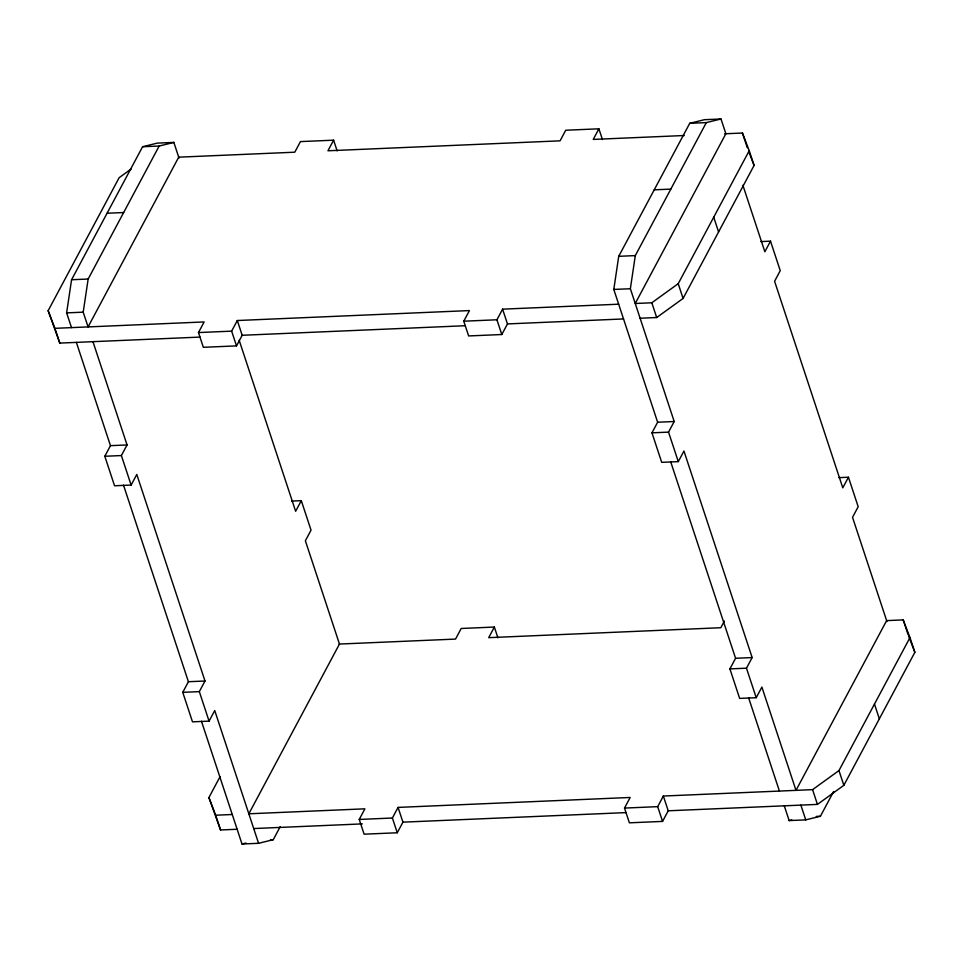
<?xml version="1.0" encoding="UTF-8"?>
<svg xmlns="http://www.w3.org/2000/svg" width="963" height="963" viewBox="0 0 963 963"><rect width="100%" height="100%" fill="white"/><g stroke="black" fill="none" stroke-linecap="round" stroke-linejoin="round"><path stroke-width="1.44" d="M71.503 327.625L66.628 312.879L71.563 279.739L142.584 146.749L157.258 143.126L173.846 142.416L179.034 158.125M337.146 150.902L333.607 140.177L300.444 141.597L294.774 152.202L178.721 157.174L88.078 326.914L83.203 312.168L88.151 279.029L159.16 146.039L173.846 142.416M670.669 461.71L735.576 658.283L729.906 668.9L739.644 698.404L756.232 697.694L746.481 668.19L752.151 657.573L683.947 451.021L678.289 461.626L661.701 462.336L651.963 432.832L657.633 422.227L613.792 289.442L618.728 256.314L689.737 123.312L704.422 119.701L720.998 118.991L725.873 133.737L635.243 303.489L651.819 302.779L678.217 283.688L749.226 150.697L742.449 133.026L724.549 133.797M678.289 461.626L668.539 432.122L674.208 421.517L630.368 288.731L635.303 255.604L706.324 122.602L720.998 118.991M200.063 337.086L59.79 343.093L48.15 310.676L119.159 177.674L131.161 169.007M123.505 485.135L188.411 681.72L182.753 692.337L192.492 721.841L209.067 721.131L199.329 691.627L204.999 681.01L136.794 474.458L131.124 485.063L114.549 485.773L104.811 456.269L110.468 445.664L76.366 342.383M131.124 485.063L121.386 455.559L127.056 444.954L92.954 341.672M618.655 304.2L502.59 309.159L507.465 323.917L501.795 334.522L468.644 335.943L463.769 321.197L469.438 310.58L237.307 320.523L242.182 335.28L236.513 345.886L203.349 347.306L198.474 332.56L204.144 321.943L54.915 328.335L48.15 310.676M236.513 345.886L231.638 331.14L237.307 320.523M333.607 140.177L327.938 150.782L560.069 140.839L565.738 130.234L598.89 128.813L602.441 139.539M291.62 501.073L301.299 500.664L295.629 511.269L239.185 340.324M209.067 721.131L214.737 710.525L258.578 843.299L273.263 839.688L280.221 826.639M237.127 829.263L220.551 829.974L208.911 797.557L220.046 776.696M501.795 334.522L496.932 319.776L502.59 309.159M598.89 128.813L593.232 139.418L684.26 135.518M756.232 697.694L761.889 687.088L795.992 790.358L886.634 620.617L903.21 619.907L909.975 637.578L838.966 770.569L812.579 789.648L663.351 796.04L668.226 810.798L662.556 821.403L629.393 822.823L624.518 808.077L630.187 797.46L398.056 807.403L402.931 822.161L397.262 832.766L364.11 834.187L359.235 819.441L364.905 808.824L248.839 813.795L339.47 644.054L305.367 540.773L311.037 530.168L301.299 500.664M397.262 832.766L392.398 818.02L398.056 807.403M339.145 644.066L455.535 639.083L461.205 628.478L494.356 627.057L488.698 637.662L720.818 627.72L724.369 621.087M640.106 318.235L656.694 317.525L683.08 298.446L754.089 165.443L749.226 150.697M760.842 241.581L770.508 241.159L764.851 251.764L742.894 185.281M662.556 821.403L657.681 806.657L663.351 796.04M838.785 477.636L848.451 477.227L842.781 487.832L774.589 281.28L780.247 270.663L770.508 241.159M784.279 805.826L789.154 820.584L805.742 819.874L820.416 816.251L833.645 791.478M668.226 810.798L817.443 804.406L843.841 785.327L914.85 652.324L909.975 637.578M201.46 721.227L242.002 844.009L245.998 843.022M789.154 820.584L791.827 819.922M142.584 146.749L159.16 146.039M689.737 123.312L706.324 122.602M107.074 213.244L123.649 212.534M654.238 189.819L670.814 189.109M71.563 279.739L88.151 279.029M618.728 256.314L635.303 255.604M66.628 312.879L83.203 312.168M613.792 289.442L630.368 288.731M198.474 332.56L231.638 331.14M463.769 321.197L496.932 319.776M242.182 335.28L465.322 325.723M507.465 323.917L623.53 318.946M110.468 445.664L127.056 444.954M657.633 422.227L674.208 421.517M104.811 456.269L121.386 455.559M651.963 432.832L668.539 432.122M188.411 681.72L204.999 681.01M735.576 658.283L752.151 657.573M182.753 692.337L199.329 691.627M729.906 668.9L746.481 668.19M208.911 797.557L215.676 815.216L232.252 814.505M359.235 819.441L392.398 818.02M624.518 808.077L657.681 806.657M253.702 828.553L362.329 823.895M402.931 822.161L626.07 812.603M270.495 839.796L273.263 839.688M816.275 816.431L820.416 816.251M242.002 844.009L258.578 843.299M748.889 151.865L754.089 165.443M908.603 636.025L914.85 652.324M742.449 133.026L747.324 147.784M903.21 619.907L908.085 634.665M848.451 477.227L858.189 506.731L852.532 517.336L886.947 621.568M713.715 217.193L718.591 231.951M874.476 704.073L879.339 718.819M678.217 283.688L683.08 298.446M838.966 770.569L843.841 785.327M651.819 302.779L656.694 317.525M812.579 789.648L817.443 804.406M800.867 805.116L805.742 819.874M748.588 697.694L779.416 791.068M494.356 627.057L497.907 637.783M54.915 328.335L59.79 343.093M215.676 815.216L220.551 829.974"/></g></svg>
